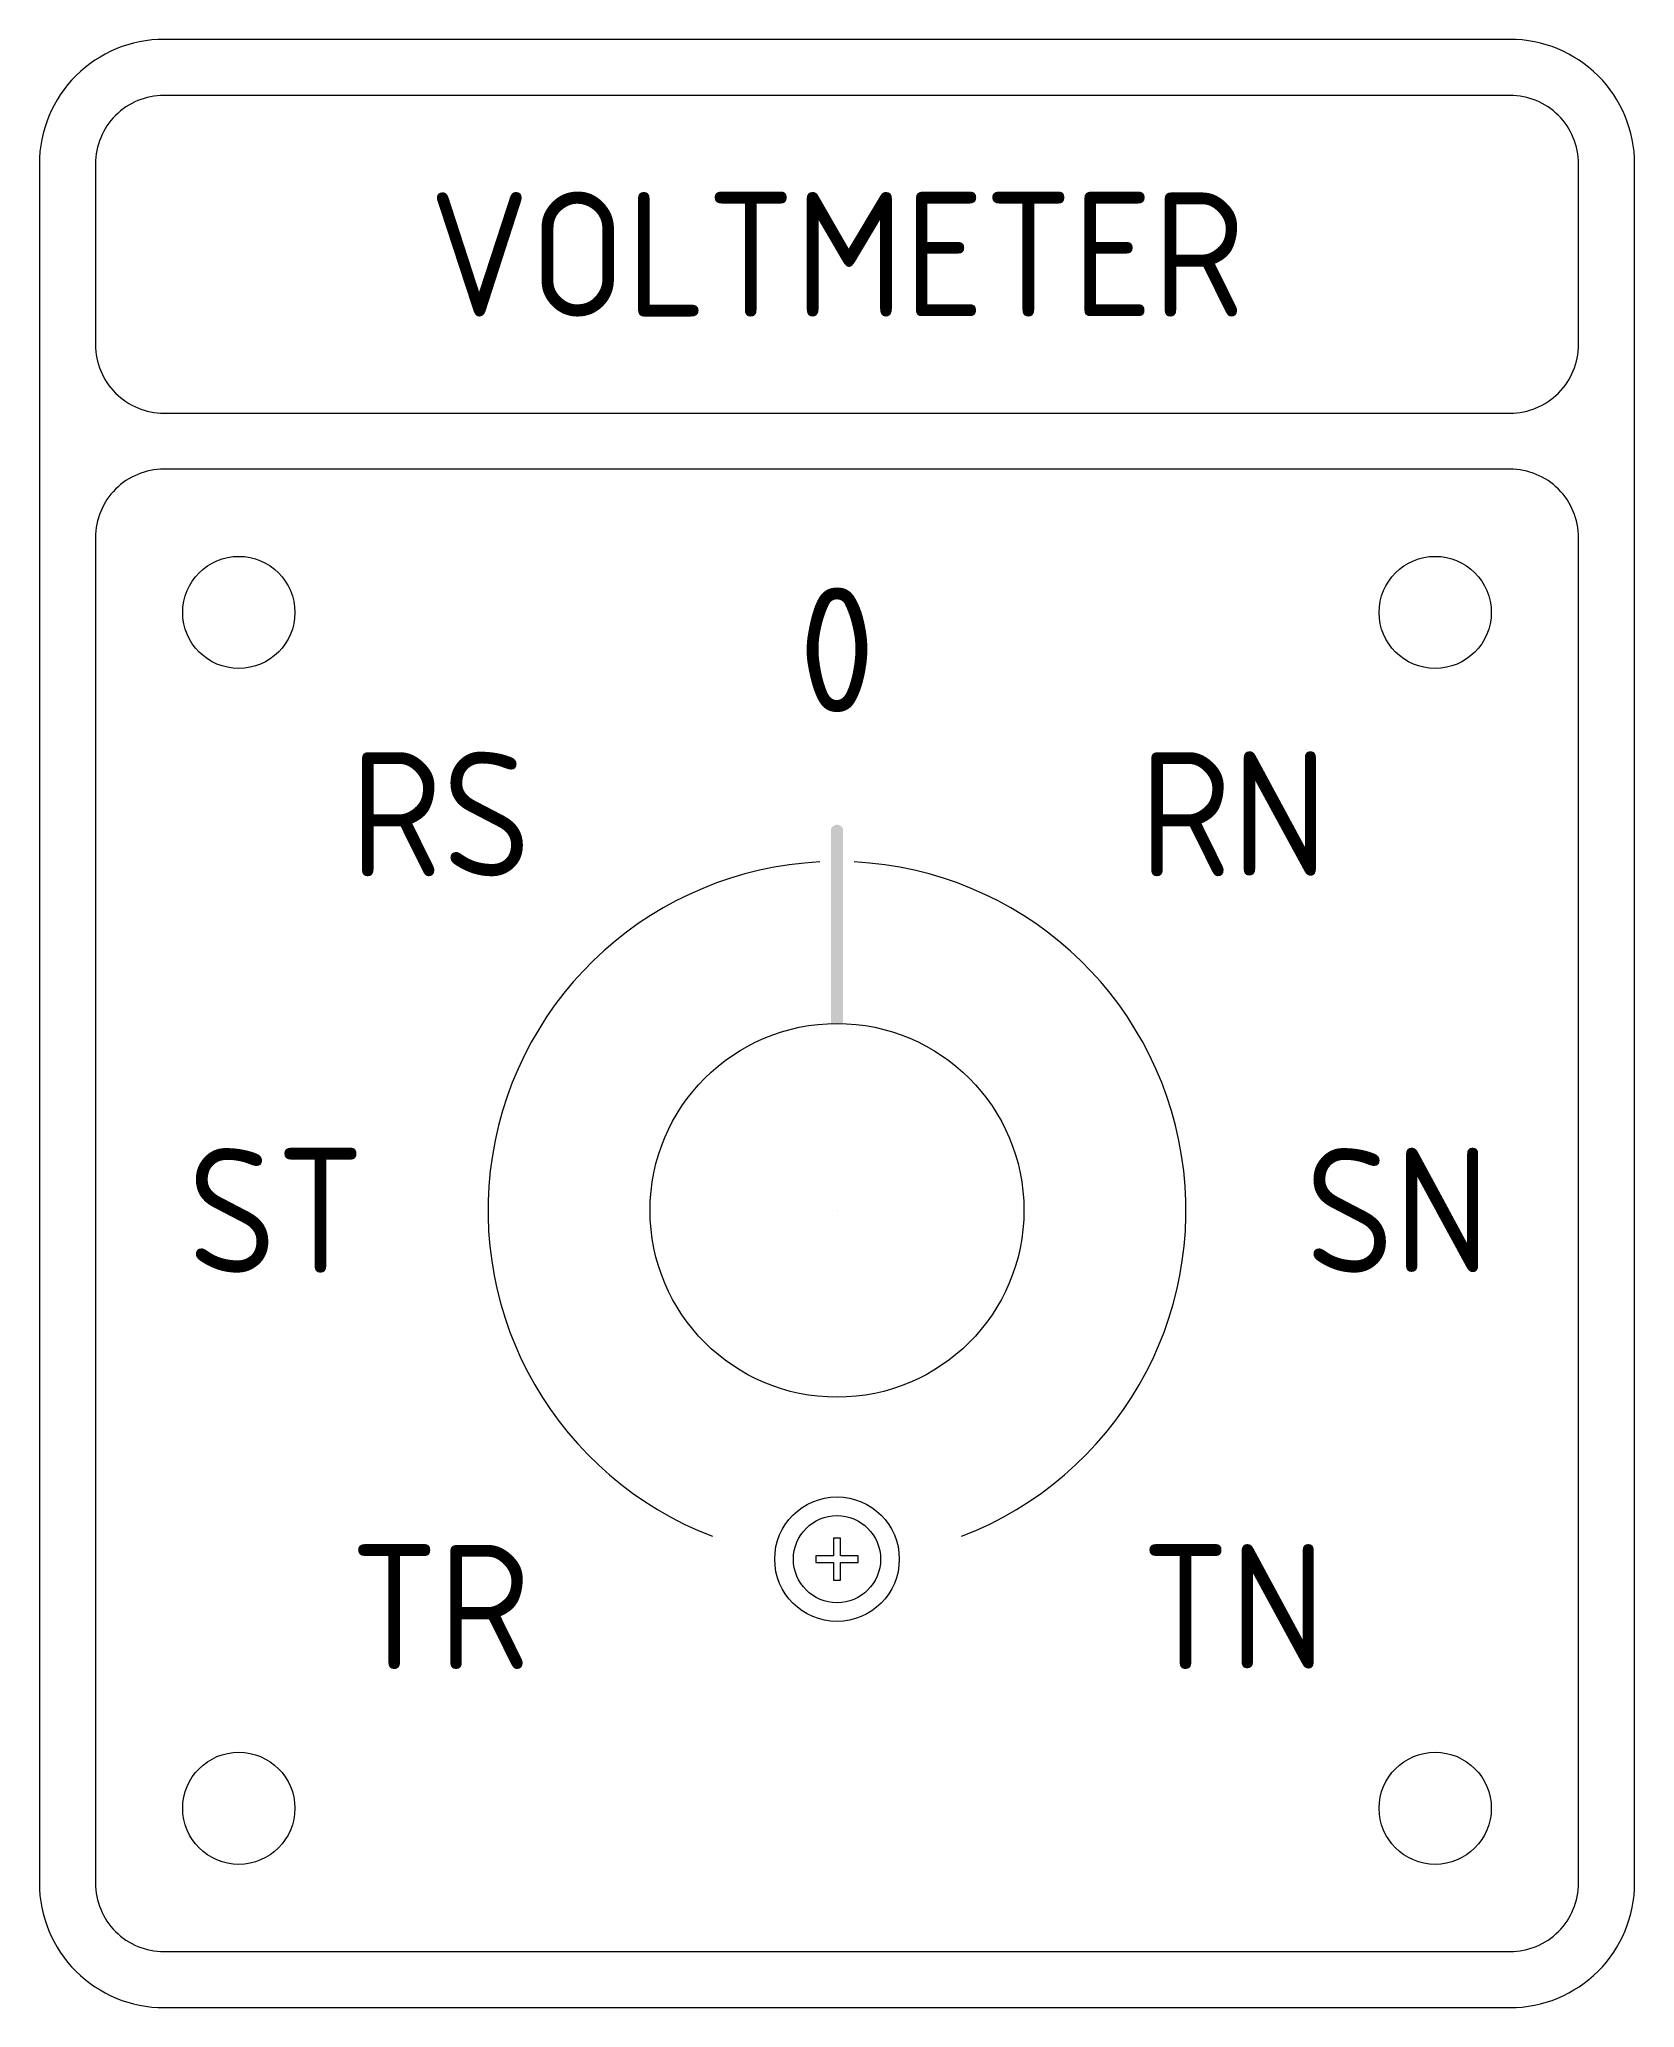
# Model space of a CAD drawing. Header units: millimetres. Extents: x 40 to 104, y 0 to 79.
import ezdxf
from ezdxf.enums import TextEntityAlignment as Align

# ---------------------------------------------------------------- set-up
doc = ezdxf.new("R2010")
doc.units = ezdxf.units.MM
doc.styles.add('WD_IEC', font='isocp2.shx')

# ---------------------------------------------------------------- blocks, each defined once
blk = doc.blocks.new('Switch Volt Ampe')
at = {"linetype": 'ByBlock', "lineweight": 9}
blk.add_hatch(color=0, dxfattribs=at).paths.add_polyline_path([(0.235, 15.315), (0.229, 15.33), (0.223, 15.344), (0.215, 15.358), (0.207, 15.371), (0.198, 15.384), (0.188, 15.396), (0.177, 15.408), (0.165, 15.418), (0.153, 15.428), (0.141, 15.438), (0.127, 15.446), (0.113, 15.454), (0.099, 15.46), (0.085, 15.466), (0.07, 15.471), (0.055, 15.475), (0.039, 15.478), (0.024, 15.48), (0.008, 15.481), (-0.008, 15.481), (-0.024, 15.48), (-0.039, 15.478), (-0.055, 15.475), (-0.07, 15.471), (-0.085, 15.466), (-0.099, 15.46), (-0.113, 15.454), (-0.127, 15.446), (-0.141, 15.438), (-0.153, 15.428), (-0.165, 15.418), (-0.177, 15.408), (-0.188, 15.396), (-0.198, 15.384), (-0.207, 15.371), (-0.215, 15.358), (-0.223, 15.344), (-0.229, 15.33), (-0.235, 15.315), (-0.235, 7.5), (0.235, 7.5)])
at = {"color": 0, "linetype": 'ByBlock', "lineweight": 18}
blk.add_lwpolyline([(-27, -32), (27, -32, 0.414214), (32, -27), (32, 42, 0.414214), (27, 47), (-27, 47, 0.414214), (-32, 42), (-32, -27, 0.414214)], format="xyb", close=True, dxfattribs=at)
at = {"color": 0, "linetype": 'ByBlock', "lineweight": 9}
for points in [[(-27, 32), (27, 32, 0.414214), (29.75, 34.75), (29.75, 42, 0.414214), (27, 44.75), (-27, 44.75, 0.414214), (-29.75, 42), (-29.75, 34.75, 0.414214)], [(-27, -29.75), (27, -29.75, 0.414214), (29.75, -27), (29.75, 27, 0.414214), (27, 29.75), (-27, 29.75, 0.414214), (-29.75, 27), (-29.75, -27, 0.414214)]]:
    blk.add_lwpolyline(points, format="xyb", close=True, dxfattribs=at)
blk.add_lwpolyline([(0.848, -14.138), (0.848, -13.862), (0.138, -13.862), (0.138, -13.152), (-0.138, -13.152), (-0.138, -13.862), (-0.848, -13.862), (-0.848, -14.138), (-0.138, -14.138), (-0.138, -14.848), (0.138, -14.848), (0.138, -14.138)], close=True, dxfattribs=at)
at = {"color": 150, "linetype": 'ByBlock', "lineweight": 9}
for centre, radius in [((-24, 24), 2.25), ((24, 24), 2.25), ((0, 0), 7.5), ((-24, -24), 2.25), ((24, -24), 2.25)]:
    blk.add_circle(centre, radius, dxfattribs=at)
at = {"color": 0, "linetype": 'ByBlock', "lineweight": 9}
for radius in [2.5, 1.75]:
    blk.add_circle((0, -14), radius, dxfattribs=at)
for start, end in [(92.83897, 249.08828), (290.91172, 87.16103)]:
    blk.add_arc((0, 0), 14, start, end, dxfattribs=at)
at = {"layer": 'Defpoints', "color": 1, "linetype": 'ByBlock', "lineweight": 9}
blk.add_line((0, 0), (0, 0), dxfattribs=at)
at = {"color": 0, "linetype": 'ByBlock', "lineweight": 9, "style": 'WD_IEC'}
for s, p in [('VOLTMETER', (0, 38.375)), ('0', (0, 22.5)), ('RS', (-15.91, 15.91)), ('RN', (15.91, 15.91)), ('ST', (-22.5, 0)), ('SN', (22.5, 0)), ('TR', (-15.91, -15.91)), ('TN', (15.91, -15.91))]:
    blk.add_text(s, height=5, dxfattribs=at).set_placement(p, align=Align.MIDDLE_CENTER)

msp = doc.modelspace()

# ---------------------------------------------------------------- block references
msp.add_blockref('Switch Volt Ampe', (72, 32))

doc.saveas('drawing.dxf')
